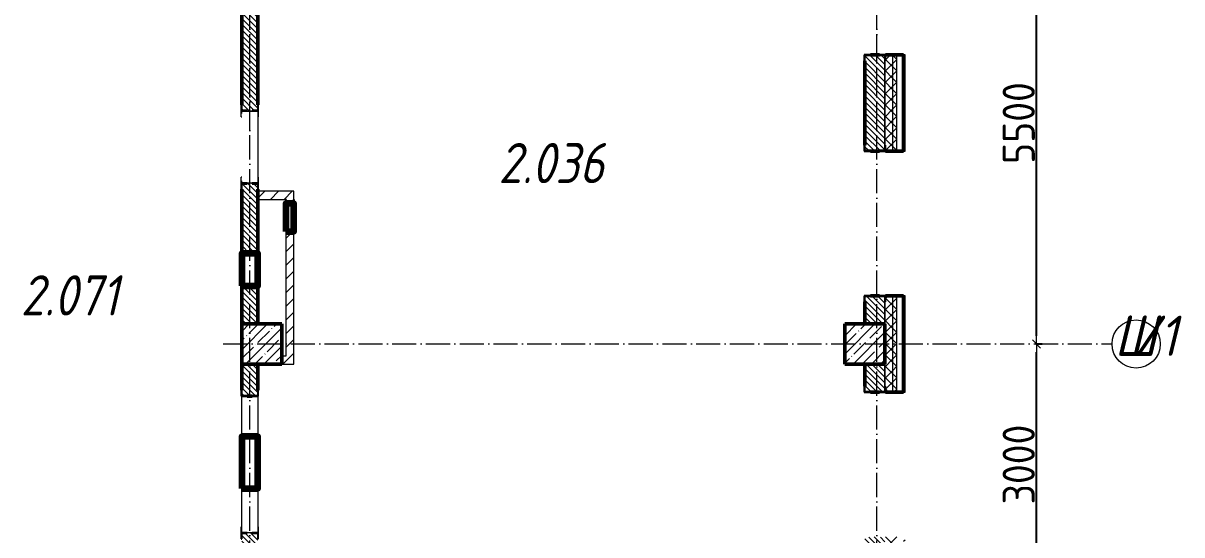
# Model space of a CAD drawing. Header units: millimetres. Extents: x -356862 to 418287, y 0 to 839748.
# Drawn here: x 74940 to 89351, y 493972 to 500340 of the extents above; entities that cross this region are included whole.
import ezdxf

# ---------------------------------------------------------------- set-up
doc = ezdxf.new("R2010")
doc.units = ezdxf.units.MM
doc.linetypes.add('50_200_ШТРИХ_1Т_ш5_п1_п1_', pattern=[700, 500, -100, 0, -100])
for name, color, linetype, lineweight in [('9.7) Заделка 956 шт', 6, 'Continuous', 158), ('A-____-____-DIMS', 7, 'Continuous', 9), ('A-GENM-____-MCUT', 7, 'Continuous', 25), ('A-GENM-____-OTLN', 7, 'Continuous', 9), ('A-GENM-____-OTLN-1', 7, 'Continuous', 25), ('A-WALL-____-MCUT-2', 7, 'Continuous', 50), ('A-WALL-____-MCUT-3', 7, 'Continuous', 9), ('A-WALL-____-PATT-1', 7, 'Continuous', 9), ('A-WALL-FNSH-MCUT-1', 7, 'Continuous', 9), ('I-WALL-____-OTLN', 7, 'Continuous', 9), ('S-COLS-____-MCUT', 7, 'Continuous', 50), ('S-COLS-____-OTLN', 7, 'Continuous', 9), ('S-GRID-____-IDEN', 7, 'Continuous', 9), ('S-GRID-____-OTLN-1', 7, '50_200_ШТРИХ_1Т_ш5_п1_п1_', 9), ('Марки помещений', 7, 'Continuous', 9)]:
    doc.layers.add(name, color=color, linetype=linetype, lineweight=lineweight)
doc.styles.add('ISOCPEUR_I', font='isocpeui.ttf', dxfattribs={"width": 0.9, "height": 2.5})
doc.styles.add('ISOCPEUR_I_3', font='isocpeui.ttf', dxfattribs={"width": 0.85, "height": 2.2})
doc.styles.add('СПДС', font='isocpeur.ttf', dxfattribs={"width": 0.9})
doc.dimstyles.new('Размера А3', dxfattribs={"dimtxt": 200, "dimasz": 100, "dimexe": 70, "dimexo": 100, "dimgap": 20, "dimtad": 1, "dimdec": 0, "dimrnd": 10, "dimzin": 0, "dimdsep": 46, "dimtxsty": 'СПДС', "dimblk": 'ARROWHEAD_6', "dimcen": 1, "dimclrd": 256, "dimclre": 256, "dimclrt": 256, "dimazin": 0, "dimtfac": 1, "dimtdec": 0, "dimtmove": 2, "dimatfit": 3, "dimfxl": 1, "dimtolj": 1, "dimtzin": 0, "dimarcsym": 0})
pattern_1 = [(135, (-15591.663, 459015.94), (-35.35534, -35.35534), [])]
pattern_2 = [(45, (-15591.66, 459015.94), (-84.85281, 84.85281), [])]
pattern_3 = [(45, (-15591.66, 459015.94), (-70.71068, 70.71068), []), (135, (-15591.66, 459015.94), (-70.71068, -70.71068), [])]

# ---------------------------------------------------------------- blocks, each defined once
blk = doc.blocks.new('BSC_Колонна _Прямоугольная - 500х500-V30-АР1_План отверстий 2 этажа в осях 1-64_А-ГГ')
at = {"layer": 'S-COLS-____-OTLN'}
h = blk.add_hatch(dxfattribs=at)
h.set_pattern_fill('FP_59', color=256, style=0, pattern_type=2)
h.set_pattern_definition([(45, (-101000, -37331.04), (-114.04925, 114.04925), []), (45, (-100885.95, -37331.04), (-114.04925, 114.04925), [201.613, -40.323, 3.353, -36.97])])
h.paths.add_polyline_path([(-250, -250), (250, -250), (250, 250), (-250, 250)], flags=0)
at = {"layer": 'S-COLS-____-MCUT'}
for p, q in [((250, 250), (-250, 250)), ((-250, 250), (-250, -250)), ((250, -250), (250, 250)), ((-250, -250), (250, -250))]:
    blk.add_line(p, q, dxfattribs=at)
blk = doc.blocks.new('BSC_Колонна _Прямоугольная - 500х500-V31-АР1_План отверстий 2 этажа в осях 1-64_А-ГГ')
at = {"layer": 'S-COLS-____-OTLN'}
h = blk.add_hatch(dxfattribs=at)
h.set_pattern_fill('FP_60', color=256, style=0, pattern_type=2)
h.set_pattern_definition([(45, (-93500, -37331.04), (-114.04925, 114.04925), []), (45, (-93385.95, -37331.04), (-114.04925, 114.04925), [201.613, -40.323, 3.353, -36.97])])
h.paths.add_polyline_path([(-250, -250), (250, -250), (250, 250), (-250, 250)], flags=0)
at = {"layer": 'S-COLS-____-MCUT'}
for p, q in [((250, 250), (-250, 250)), ((-250, 250), (-250, -250)), ((250, -250), (250, 250)), ((-250, -250), (250, -250))]:
    blk.add_line(p, q, dxfattribs=at)
blk = doc.blocks.new('Фахверк_СКБ_Уголок - 250_2700-27497298-АР1_План отверстий 2 этажа в осях 1-64_А-ГГ')
at = {"layer": 'A-GENM-____-MCUT'}
for p, q in [((200, 181), (125, 181)), ((125, 181), (125, 106)), ((131, 106), (131, 175)), ((131, 175), (200, 175)), ((200, 175), (200, 181)), ((125, 106), (131, 106)), ((131, -6), (125, -6)), ((125, -6), (125, -81)), ((125, -81), (200, -81)), ((131, -75), (131, -6)), ((200, -75), (131, -75)), ((200, -81), (200, -75))]:
    blk.add_line(p, q, dxfattribs=at)
blk = doc.blocks.new('Фахверк_СКБ_Уголок - 200_3960-28268576-АР1_План отверстий 2 этажа в осях 1-64_А-ГГ')
at = {"layer": 'A-GENM-____-MCUT'}
for p, q in [((200, 156), (125, 156)), ((125, 156), (125, 81)), ((131, 81), (131, 150)), ((131, 150), (200, 150)), ((200, 150), (200, 156)), ((125, 81), (131, 81)), ((131, 19), (125, 19)), ((125, 19), (125, -56)), ((131, -50), (131, 19)), ((125, -56), (200, -56)), ((200, -50), (131, -50)), ((200, -56), (200, -50))]:
    blk.add_line(p, q, dxfattribs=at)
blk = doc.blocks.new('154_Стойка_СКБ_Уголок - СМ-2480_200-28346303-АР1_План отверстий 2 этажа в осях 1-64_А-ГГ')
at = {"layer": 'A-GENM-____-MCUT'}
for p, q in [((125, 156), (125, 81)), ((200, 156), (125, 156)), ((131, 81), (131, 150)), ((131, 150), (200, 150)), ((200, 150), (200, 156)), ((125, 81), (131, 81)), ((131, 19), (125, 19)), ((125, 19), (125, -56)), ((131, -50), (131, 19)), ((125, -56), (200, -56)), ((200, -50), (131, -50)), ((200, -56), (200, -50))]:
    blk.add_line(p, q, dxfattribs=at)
blk = doc.blocks.new('Стойка_Влож_Полоса боковая - Полоса-28213942-АР1_План отверстий 2 этажа в осях 1-64_А-ГГ')
at = {"layer": 'A-GENM-____-OTLN'}
for p, q in [((-5, 60), (0, 60)), ((-5, -60), (-5, 60)), ((0, 31), (0, -31)), ((0, -60), (-5, -60))]:
    blk.add_line(p, q, dxfattribs=at)
blk = doc.blocks.new('Стойка_Влож_Уголок_Опорный - Уголок-28213941-АР1_План отверстий 2 этажа в осях 1-64_А-ГГ')
at = {"layer": 'A-GENM-____-OTLN'}
for p, q in [((-212, -6), (-212, 0)), ((0, 0), (0, -6)), ((-212, -75), (-212, -6)), ((-212, -6), (-206, -6)), ((-212, -75), (-206, -75)), ((-6, -6), (0, -6)), ((-6, -75), (0, -75)), ((0, -6), (0, -75))]:
    blk.add_line(p, q, dxfattribs=at)
blk = doc.blocks.new('154_Фахверк_СКБ_Швеллер - Тип_100_3960_зеркало-36793856-АР1_План отверстий 2 этажа в осях 1-64_А-ГГ')
at = {"layer": 'A-GENM-____-MCUT'}
for p, q in [((175, 50), (125, 50)), ((125, 50), (125, -50)), ((128, 47), (175, 47)), ((128, -47), (128, 47)), ((175, 47), (175, 50)), ((125, -50), (175, -50)), ((175, -47), (128, -47)), ((175, -50), (175, -47))]:
    blk.add_line(p, q, dxfattribs=at)
blk = doc.blocks.new('Ось сетки - Круг_Ø6_00__ISO-2_5_0_9K_-25732049-АР1_План отверстий 2 этажа в осях 1-64_А-ГГ')
at = {"layer": 'S-GRID-____-IDEN'}
blk.add_circle((0, 0), 3, dxfattribs=at)
blk = doc.blocks.new('ARROWHEAD_6')
at = {"color": 0, "linetype": 'Continuous'}
for p, q in [((0, 0), (-1, 0)), ((-0.5, -0.5), (0.5, 0.5))]:
    blk.add_line(p, q, dxfattribs=at)
blk = doc.blocks.new('*D4667')
at = {"layer": 'A-____-____-DIMS', "lineweight": -2, "transparency": 16777216}
for p, q in [((87537, 496347), (87613, 496347)), ((87543, 493447), (87543, 496247)), ((87537, 493347), (87613, 493347))]:
    blk.add_line(p, q, dxfattribs=at)
at = {"layer": 'Defpoints', "color": 0, "lineweight": 30, "transparency": 16777216}
for p in [(87437, 496347), (87543, 496347), (87437, 493347)]:
    blk.add_point(p, dxfattribs=at)
at = {"layer": 'A-____-____-DIMS', "lineweight": -2, "transparency": 16777216, "xscale": 100, "yscale": 100, "zscale": 100}
for p, rotation in [((87543, 496347), 90), ((87543, 493347), 270)]:
    blk.add_blockref('ARROWHEAD_6', p, dxfattribs=dict(at, rotation=rotation))
at = {"layer": 'A-____-____-DIMS', "transparency": 16777216, "insert": (87323, 494847), "char_height": 400, "attachment_point": 5, "rotation": 90, "style": 'СПДС'}
blk.add_mtext('\\A1;3000', dxfattribs=at)
blk = doc.blocks.new('*D4668')
at = {"layer": 'A-____-____-DIMS', "lineweight": -2, "transparency": 16777216}
for p, q in [((87537, 501847), (87613, 501847)), ((87543, 496447), (87543, 501747)), ((87537, 496347), (87613, 496347))]:
    blk.add_line(p, q, dxfattribs=at)
at = {"layer": 'Defpoints', "color": 0, "lineweight": 30, "transparency": 16777216}
for p in [(87437, 501847), (87543, 501847), (87437, 496347)]:
    blk.add_point(p, dxfattribs=at)
at = {"layer": 'A-____-____-DIMS', "lineweight": -2, "transparency": 16777216, "xscale": 100, "yscale": 100, "zscale": 100}
for p, rotation in [((87543, 501847), 90), ((87543, 496347), 270)]:
    blk.add_blockref('ARROWHEAD_6', p, dxfattribs=dict(at, rotation=rotation))
at = {"layer": 'A-____-____-DIMS', "transparency": 16777216, "insert": (87323, 499097), "char_height": 400, "attachment_point": 5, "rotation": 90, "style": 'СПДС'}
blk.add_mtext('\\A1;5500', dxfattribs=at)
blk = doc.blocks.new('*D13819')
at = {"layer": 'A-____-____-DIMS', "lineweight": -2, "transparency": 16777216}
for p, q in [((87537, 496347), (87613, 496347)), ((87543, 493447), (87543, 496247)), ((87537, 493347), (87613, 493347))]:
    blk.add_line(p, q, dxfattribs=at)
at = {"layer": 'Defpoints', "color": 0, "transparency": 16777216}
for p in [(87437, 496347), (87543, 496347), (87437, 493347)]:
    blk.add_point(p, dxfattribs=at)
at = {"layer": 'A-____-____-DIMS', "lineweight": -2, "transparency": 16777216, "xscale": 100, "yscale": 100, "zscale": 100}
for p, rotation in [((87543, 496347), 90), ((87543, 493347), 270)]:
    blk.add_blockref('ARROWHEAD_6', p, dxfattribs=dict(at, rotation=rotation))
at = {"layer": 'A-____-____-DIMS', "transparency": 16777216, "insert": (87323, 494847), "char_height": 400, "attachment_point": 5, "rotation": 90, "style": 'СПДС'}
blk.add_mtext('\\A1;3000', dxfattribs=at)
blk = doc.blocks.new('*D13820')
at = {"layer": 'A-____-____-DIMS', "lineweight": -2, "transparency": 16777216}
for p, q in [((87537, 501847), (87613, 501847)), ((87543, 496447), (87543, 501747)), ((87537, 496347), (87613, 496347))]:
    blk.add_line(p, q, dxfattribs=at)
at = {"layer": 'Defpoints', "color": 0, "transparency": 16777216}
for p in [(87437, 501847), (87543, 501847), (87437, 496347)]:
    blk.add_point(p, dxfattribs=at)
at = {"layer": 'A-____-____-DIMS', "lineweight": -2, "transparency": 16777216, "xscale": 100, "yscale": 100, "zscale": 100}
for p, rotation in [((87543, 501847), 90), ((87543, 496347), 270)]:
    blk.add_blockref('ARROWHEAD_6', p, dxfattribs=dict(at, rotation=rotation))
at = {"layer": 'A-____-____-DIMS', "transparency": 16777216, "insert": (87323, 499097), "char_height": 400, "attachment_point": 5, "rotation": 90, "style": 'СПДС'}
blk.add_mtext('\\A1;5500', dxfattribs=at)
blk = doc.blocks.new('*D13989')
at = {"layer": 'A-____-____-DIMS', "lineweight": -2, "transparency": 16777216}
for p, q in [((87537, 496347), (87613, 496347)), ((87543, 493447), (87543, 496247)), ((87537, 493347), (87613, 493347))]:
    blk.add_line(p, q, dxfattribs=at)
at = {"layer": 'Defpoints', "color": 0, "transparency": 16777216}
for p in [(87437, 496347), (87543, 496347), (87437, 493347)]:
    blk.add_point(p, dxfattribs=at)
at = {"layer": 'A-____-____-DIMS', "lineweight": -2, "transparency": 16777216, "xscale": 100, "yscale": 100, "zscale": 100}
for p, rotation in [((87543, 496347), 90), ((87543, 493347), 270)]:
    blk.add_blockref('ARROWHEAD_6', p, dxfattribs=dict(at, rotation=rotation))
at = {"layer": 'A-____-____-DIMS', "transparency": 16777216, "insert": (87323, 494847), "char_height": 400, "attachment_point": 5, "rotation": 90, "style": 'СПДС'}
blk.add_mtext('\\A1;3000', dxfattribs=at)
blk = doc.blocks.new('*D13990')
at = {"layer": 'A-____-____-DIMS', "lineweight": -2, "transparency": 16777216}
for p, q in [((87537, 501847), (87613, 501847)), ((87543, 496447), (87543, 501747)), ((87537, 496347), (87613, 496347))]:
    blk.add_line(p, q, dxfattribs=at)
at = {"layer": 'Defpoints', "color": 0, "transparency": 16777216}
for p in [(87437, 501847), (87543, 501847), (87437, 496347)]:
    blk.add_point(p, dxfattribs=at)
at = {"layer": 'A-____-____-DIMS', "lineweight": -2, "transparency": 16777216, "xscale": 100, "yscale": 100, "zscale": 100}
for p, rotation in [((87543, 501847), 90), ((87543, 496347), 270)]:
    blk.add_blockref('ARROWHEAD_6', p, dxfattribs=dict(at, rotation=rotation))
at = {"layer": 'A-____-____-DIMS', "transparency": 16777216, "insert": (87323, 499097), "char_height": 400, "attachment_point": 5, "rotation": 90, "style": 'СПДС'}
blk.add_mtext('\\A1;5500', dxfattribs=at)
blk = doc.blocks.new('2этаж')
at = {"layer": 'S-GRID-____-OTLN-1', "color": 251, "ltscale": 0.6, "true_color": 0x636466}
for p, q in [((77758.3, 498997), (77758.3, 549908.8)), ((85558.3, 498997), (85558.3, 549908.8)), ((77758.3, 454533.3), (77758.3, 508896.9)), ((85558.3, 454533.3), (85558.3, 508896.9)), ((77429.6, 496347), (88482.7, 496347))]:
    blk.add_line(p, q, dxfattribs=at)
at = {"layer": 'S-GRID-____-IDEN', "char_height": 500, "attachment_point": 1, "style": 'ISOCPEUR_I'}
for s, insert, width in [('\\fISOCPEUR|b0|i1|c204|p34|;\\W.9;Ш', (88513.7, 496699.4), 281.392), ('/1', (88745.9, 496699.4), 346.329)]:
    blk.add_mtext(s, dxfattribs=dict(at, insert=insert, width=width))
at = {"layer": 'A-____-____-DIMS'}
for base, p1, p2, picture, middle in [((87542.6, 501847), (87436.5, 496347), (87436.5, 501847), '*D4668', (87322.6, 499097)), ((87542.6, 496347), (87436.5, 493347), (87436.5, 496347), '*D4667', (87322.6, 494847))]:
    dim = blk.add_linear_dim(base=base, p1=p1, p2=p2, angle=90, dimstyle='Размера А3', override={"dimtxt": 400}, dxfattribs=at)
    dim.commit()
    dim.dimension.update_dxf_attribs({"geometry": picture, "text_midpoint": middle})

msp = doc.modelspace()

# ---------------------------------------------------------------- hatches: boundary and pattern name
at = {"layer": 'A-WALL-____-PATT-1'}
h = msp.add_hatch(dxfattribs=at)
h.set_pattern_fill('FP_1', color=256, style=0, pattern_type=2)
h.set_pattern_definition(pattern_3)
h.paths.add_polyline_path([(85758.3366, 456996.983), (85758.3366, 457946.983), (85664.3366, 457946.983), (85664.3366, 457871.983), (85658.3366, 457871.983), (85658.3366, 456996.983)], flags=0)
h.paths.add_polyline_path([(85664.3366, 459746.983), (85758.3366, 459746.983), (85758.3366, 460946.983), (85664.3366, 460946.983), (85664.3366, 460871.983), (85658.3366, 460871.983), (85658.3366, 459821.983), (85664.3366, 459821.983), (85664.3366, 459751.8495)], flags=0)
h.paths.add_polyline_path([(85664.3366, 462746.983), (85758.3366, 462746.983), (85758.3366, 463946.983), (85664.3366, 463946.983), (85664.3366, 463871.983), (85658.3366, 463871.983), (85658.3366, 462821.983), (85664.3366, 462821.983), (85664.3366, 462752.983)], flags=0)
h.paths.add_polyline_path([(85758.3366, 465746.983), (85758.3366, 466946.983), (85664.3366, 466946.983), (85664.3366, 466871.983), (85658.3366, 466871.983), (85658.3366, 465821.983), (85664.3366, 465821.983), (85664.3366, 465746.983)], flags=0)
h.paths.add_polyline_path([(85758.3366, 468746.983), (85758.3366, 469946.983), (85664.3366, 469946.983), (85664.3366, 469871.983), (85658.3366, 469871.983), (85658.3366, 468821.983), (85664.3366, 468821.983), (85664.3366, 468746.983)], flags=0)
h.paths.add_polyline_path([(85758.3366, 471746.983), (85758.3366, 472946.983), (85664.3366, 472946.983), (85664.3366, 472871.983), (85658.3366, 472871.983), (85658.3366, 471821.983), (85664.3366, 471821.983), (85664.3366, 471746.983)], flags=0)
h.paths.add_polyline_path([(85664.3366, 474746.983), (85758.3366, 474746.983), (85758.3366, 475946.983), (85664.3366, 475946.983), (85664.3366, 475871.983), (85658.3366, 475871.983), (85658.3366, 474821.983), (85664.3366, 474821.983), (85664.3366, 474752.983)], flags=0)
h.paths.add_polyline_path([(85664.3366, 477746.983), (85758.3366, 477746.983), (85758.3366, 478946.983), (85664.3366, 478946.983), (85664.3366, 478871.983), (85658.3366, 478871.983), (85658.3366, 477821.983), (85664.3366, 477821.983), (85664.3366, 477752.983)], flags=0)
h.paths.add_polyline_path([(85758.3366, 483746.983), (85758.3366, 484946.983), (85664.3366, 484946.983), (85664.3366, 484871.983), (85658.3366, 484871.983), (85658.3366, 483821.983), (85664.3366, 483821.983), (85664.3366, 483746.983)], flags=0)
h.paths.add_polyline_path([(85664.3366, 486746.983), (85758.3366, 486746.983), (85758.3366, 487946.983), (85664.3366, 487946.983), (85664.3366, 487871.983), (85658.3366, 487871.983), (85658.3366, 486821.983), (85664.3366, 486821.983), (85664.3366, 486752.983)], flags=0)
h.paths.add_polyline_path([(85664.3366, 489746.983), (85758.3366, 489746.983), (85758.3366, 490946.983), (85664.3366, 490946.983), (85664.3366, 490871.983), (85658.3366, 490871.983), (85658.3366, 489821.983), (85664.3366, 489821.983), (85664.3366, 489752.983)], flags=0)
h.paths.add_polyline_path([(85758.3366, 492746.983), (85758.3366, 493946.983), (85664.3366, 493946.983), (85664.3366, 493871.983), (85658.3366, 493871.983), (85658.3366, 492821.983), (85664.3366, 492821.983), (85664.3366, 492746.983)], flags=0)
h.paths.add_polyline_path([(85664.3366, 495746.983), (85758.3366, 495746.983), (85758.3366, 496946.983), (85664.3366, 496946.983), (85664.3366, 496871.983), (85658.3366, 496871.983), (85658.3366, 495821.983), (85664.3366, 495821.983), (85664.3366, 495752.983)], flags=0)
h.paths.add_polyline_path([(85758.3366, 498746.983), (85758.3366, 499946.983), (85664.3366, 499946.983), (85664.3366, 499871.983), (85658.3366, 499871.983), (85658.3366, 498821.983), (85664.3366, 498821.983), (85664.3366, 498746.983)], flags=0)
h.paths.add_polyline_path([(85664.3366, 504746.983), (85758.3366, 504746.983), (85758.3366, 505811.983), (85658.3366, 505811.983), (85658.3366, 504821.983), (85664.3366, 504821.983), (85664.3366, 504752.983)], flags=0)
h = msp.add_hatch(dxfattribs=at)
h.set_pattern_fill('FP_1', color=256, style=0, pattern_type=2)
h.set_pattern_definition(pattern_3)
h.paths.add_polyline_path([(85758.3366, 456946.983), (85808.3366, 456946.983), (85808.3366, 457946.983), (85758.3366, 457946.983), (85758.3366, 456996.983)], flags=0)
h.paths.add_polyline_path([(85758.3366, 459746.983), (85808.3366, 459746.983), (85808.3366, 460946.983), (85758.3366, 460946.983), (85758.3366, 459751.8495)], flags=0)
h.paths.add_polyline_path([(85808.3366, 462746.983), (85808.3366, 463946.983), (85758.3366, 463946.983), (85758.3366, 462746.983)], flags=0)
h.paths.add_polyline_path([(85758.3366, 465746.983), (85808.3366, 465746.983), (85808.3366, 466946.983), (85758.3366, 466946.983), (85758.3366, 465771.8075)], flags=0)
h.paths.add_polyline_path([(85758.3366, 468746.983), (85808.3366, 468746.983), (85808.3366, 469946.983), (85758.3366, 469946.983), (85758.3366, 469211.7835)], flags=0)
h.paths.add_polyline_path([(85808.3366, 471746.983), (85808.3366, 472946.983), (85758.3366, 472946.983), (85758.3366, 471746.983)], flags=0)
h.paths.add_polyline_path([(85758.3366, 474746.983), (85808.3366, 474746.983), (85808.3366, 475946.983), (85758.3366, 475946.983), (85758.3366, 475231.7415)], flags=0)
h.paths.add_polyline_path([(85758.3366, 477746.983), (85808.3366, 477746.983), (85808.3366, 478946.983), (85758.3366, 478946.983), (85758.3366, 478671.7174)], flags=0)
h.paths.add_polyline_path([(85808.3366, 483746.983), (85808.3366, 484946.983), (85758.3366, 484946.983), (85758.3366, 483746.983)], flags=0)
h.paths.add_polyline_path([(85808.3366, 486746.983), (85808.3366, 487946.983), (85758.3366, 487946.983), (85758.3366, 486746.983)], flags=0)
h.paths.add_polyline_path([(85808.3366, 489746.983), (85808.3366, 490946.983), (85758.3366, 490946.983), (85758.3366, 489746.983)], flags=0)
h.paths.add_polyline_path([(85808.3366, 492746.983), (85808.3366, 493946.983), (85758.3366, 493946.983), (85758.3366, 492746.983)], flags=0)
h.paths.add_polyline_path([(85758.3366, 495746.983), (85808.3366, 495746.983), (85808.3366, 496946.983), (85758.3366, 496946.983), (85758.3366, 495871.5974)], flags=0)
h.paths.add_polyline_path([(85808.3366, 498746.983), (85808.3366, 499946.983), (85758.3366, 499946.983), (85758.3366, 498746.983)], flags=0)
h.paths.add_polyline_path([(85758.3366, 504746.983), (85808.3366, 504746.983), (85808.3366, 505811.983), (85758.3366, 505811.983), (85758.3366, 505331.5313)], flags=0)
h = msp.add_hatch(dxfattribs=at)
h.set_pattern_fill('FP_3', color=256, style=0, pattern_type=2)
h.set_pattern_definition([(45, (-15591.66, 459015.94), (-85.53659, 85.53659), []), (45, (-15534.64, 459015.94), (-85.53659, 85.53659), [])])
h.paths.add_polyline_path([(85888.3366, 456846.983), (85908.3366, 456846.983), (85908.3366, 457946.983), (85888.3366, 457946.983), (85888.3366, 456866.983)], flags=0)
h.paths.add_polyline_path([(85908.3366, 459746.983), (85908.3366, 460946.983), (85888.3366, 460946.983), (85888.3366, 459746.983)], flags=0)
h.paths.add_polyline_path([(85908.3366, 462746.983), (85908.3366, 463946.983), (85888.3366, 463946.983), (85888.3366, 462746.983)], flags=0)
h.paths.add_polyline_path([(85908.3366, 465746.983), (85908.3366, 466946.983), (85888.3366, 466946.983), (85888.3366, 465746.983)], flags=0)
h.paths.add_polyline_path([(85888.3366, 468746.983), (85908.3366, 468746.983), (85908.3366, 469946.983), (85888.3366, 469946.983), (85888.3366, 469211.7835)], flags=0)
h.paths.add_polyline_path([(85888.3366, 471746.983), (85908.3366, 471746.983), (85908.3366, 472946.983), (85888.3366, 472946.983), (85888.3366, 471791.7655)], flags=0)
h.paths.add_polyline_path([(85888.3366, 474746.983), (85908.3366, 474746.983), (85908.3366, 475946.983), (85888.3366, 475946.983), (85888.3366, 475231.7415)], flags=0)
h.paths.add_polyline_path([(85888.3366, 477746.983), (85908.3366, 477746.983), (85908.3366, 478946.983), (85888.3366, 478946.983), (85888.3366, 478671.7174)], flags=0)
h.paths.add_polyline_path([(85908.3366, 483746.983), (85908.3366, 484946.983), (85888.3366, 484946.983), (85888.3366, 483746.983)], flags=0)
h.paths.add_polyline_path([(85888.3366, 486746.983), (85908.3366, 486746.983), (85908.3366, 487946.983), (85888.3366, 487946.983), (85888.3366, 487271.6574)], flags=0)
h.paths.add_polyline_path([(85888.3366, 489746.983), (85908.3366, 489746.983), (85908.3366, 490946.983), (85888.3366, 490946.983), (85888.3366, 490711.6334)], flags=0)
h.paths.add_polyline_path([(85888.3366, 492746.983), (85908.3366, 492746.983), (85908.3366, 493946.983), (85888.3366, 493946.983), (85888.3366, 493291.6154)], flags=0)
h.paths.add_polyline_path([(85908.3366, 495746.983), (85908.3366, 496946.983), (85888.3366, 496946.983), (85888.3366, 495746.983)], flags=0)
h.paths.add_polyline_path([(85888.3366, 498746.983), (85908.3366, 498746.983), (85908.3366, 499946.983), (85888.3366, 499946.983), (85888.3366, 499311.5733)], flags=0)
h.paths.add_polyline_path([(85908.3366, 504746.983), (85908.3366, 505811.983), (85888.3366, 505811.983), (85888.3366, 504746.983)], flags=0)
h = msp.add_hatch(dxfattribs=at)
h.set_pattern_fill('FP_6', color=256, style=0, pattern_type=2)
h.set_pattern_definition(pattern_1)
h.paths.add_polyline_path([(77658.3366, 496596.983), (77858.3366, 496596.983), (77858.3366, 497071.983), (77658.3366, 497071.983)], flags=0)
h.paths.add_polyline_path([(77858.3366, 497471.983), (77858.3366, 498340.983), (77789.3366, 498340.983), (77789.3366, 498346.983), (77727.3366, 498346.983), (77727.3366, 498340.983), (77658.3366, 498340.983), (77658.3366, 497471.983), (77771.2399, 497471.983)], flags=0)
h.paths.add_polyline_path([(77727.3366, 499246.983), (77789.3366, 499246.983), (77789.3366, 499252.983), (77858.3366, 499252.983), (77858.3366, 501446.983), (77658.3366, 501446.983), (77658.3366, 499252.983), (77727.3366, 499252.983)], flags=0)
h = msp.add_hatch(dxfattribs=at)
h.set_pattern_fill('FP_6', color=256, style=0, pattern_type=2)
h.set_pattern_definition(pattern_1)
h.paths.add_polyline_path([(85589.3366, 496596.983), (85658.3366, 496596.983), (85658.3366, 496940.983), (85589.3366, 496940.983), (85589.3366, 496946.983), (85477.3366, 496946.983), (85477.3366, 496940.983), (85408.3366, 496940.983), (85408.3366, 496596.983), (85477.3366, 496596.983)], flags=0)
h.paths.add_polyline_path([(85477.3366, 498746.983), (85589.3366, 498746.983), (85589.3366, 498752.983), (85658.3366, 498752.983), (85658.3366, 499940.983), (85589.3366, 499940.983), (85589.3366, 499946.983), (85477.3366, 499946.983), (85477.3366, 499940.983), (85408.3366, 499940.983), (85408.3366, 498752.983), (85477.3366, 498752.983)], flags=0)
h = msp.add_hatch(dxfattribs=at)
h.set_pattern_fill('FP_4', color=256, style=0, pattern_type=2)
h.set_pattern_definition(pattern_2)
h.paths.add_polyline_path([(78308.3366, 498146.983), (78308.3366, 498246.983), (77858.3366, 498246.983), (77858.3366, 498146.983), (78305.3366, 498146.983)], flags=0)
h = msp.add_hatch(dxfattribs=at)
h.set_pattern_fill('FP_4', color=256, style=0, pattern_type=2)
h.set_pattern_definition(pattern_2)
h.paths.add_polyline_path([(78208.3366, 496196.983), (78308.3366, 496196.983), (78308.3366, 497746.983), (78208.3366, 497746.983), (78208.3366, 497591.5853)], flags=0)
h.paths.add_polyline_path([(78305.3366, 498099.983), (78305.3366, 498146.983), (78211.3366, 498146.983), (78211.3366, 498099.983)], flags=0)
h = msp.add_hatch(dxfattribs=at)
h.set_pattern_fill('FP_4', color=256, style=0, pattern_type=2)
h.set_pattern_definition(pattern_2)
h.paths.add_polyline_path([(78308.3366, 496096.983), (78308.3366, 496196.983), (78158.3366, 496196.983), (78158.3366, 496096.983)], flags=0)
h = msp.add_hatch(dxfattribs=at)
h.set_pattern_fill('FP_6', color=256, style=0, pattern_type=2)
h.set_pattern_definition(pattern_1)
h.paths.add_polyline_path([(77858.3366, 493596.983), (77858.3366, 493990.983), (77789.3366, 493990.983), (77789.3366, 493996.983), (77727.3366, 493996.983), (77727.3366, 493990.983), (77658.3366, 493990.983), (77658.3366, 493596.983), (77818.3366, 493596.983)], flags=0)
h.paths.add_polyline_path([(77789.3366, 495696.983), (77789.3366, 495702.983), (77858.3366, 495702.983), (77858.3366, 496096.983), (77658.3366, 496096.983), (77658.3366, 495702.983), (77727.3366, 495702.983), (77727.3366, 495696.983)], flags=0)
h = msp.add_hatch(dxfattribs=at)
h.set_pattern_fill('FP_6', color=256, style=0, pattern_type=2)
h.set_pattern_definition(pattern_1)
h.paths.add_polyline_path([(85589.3366, 493596.983), (85658.3366, 493596.983), (85658.3366, 493940.983), (85589.3366, 493940.983), (85589.3366, 493946.983), (85477.3366, 493946.983), (85477.3366, 493940.983), (85408.3366, 493940.983), (85408.3366, 493596.983)], flags=0)
h.paths.add_polyline_path([(85589.3366, 495746.983), (85589.3366, 495752.983), (85658.3366, 495752.983), (85658.3366, 496096.983), (85408.3366, 496096.983), (85408.3366, 495752.983), (85477.3366, 495752.983), (85477.3366, 495746.983)], flags=0)

# ---------------------------------------------------------------- linework, layer by layer
at = {"layer": '9.7) Заделка 956 шт'}
for points in [[(78208.3366, 497746.983), (78308.3366, 497746.983), (78308.3366, 498096.983), (78208.3366, 498096.983)], [(77658.3366, 497071.983), (77858.3366, 497071.983), (77858.3366, 497471.983), (77658.3366, 497471.983)], [(77658.3366, 494546.983), (77858.3366, 494546.983), (77858.3366, 495196.983), (77658.3366, 495196.983)]]:
    msp.add_lwpolyline(points, close=True, dxfattribs=at)
at = {"layer": 'A-WALL-____-MCUT-2'}
for p, q in [((77658.3366, 501446.983), (77658.3366, 499321.983)), ((77858.3366, 499321.983), (77858.3366, 501446.983)), ((85589.3366, 499946.983), (85477.3366, 499946.983)), ((85888.3366, 499946.983), (85664.3366, 499946.983)), ((85888.3366, 498746.983), (85888.3366, 499946.983)), ((85408.3366, 499871.983), (85408.3366, 498821.983)), ((85477.3366, 498746.983), (85589.3366, 498746.983)), ((85664.3366, 498746.983), (85888.3366, 498746.983)), ((77658.3366, 498271.983), (77658.3366, 497471.983)), ((77858.3366, 497471.983), (77858.3366, 498271.983)), ((77658.3366, 497071.983), (77658.3366, 496596.983)), ((77858.3366, 496596.983), (77858.3366, 497071.983)), ((85589.3366, 496946.983), (85477.3366, 496946.983)), ((85888.3366, 496946.983), (85664.3366, 496946.983)), ((85888.3366, 495746.983), (85888.3366, 496946.983)), ((85408.3366, 496871.983), (85408.3366, 496596.983)), ((77658.3366, 496096.983), (77658.3366, 495771.983)), ((77858.3366, 495771.983), (77858.3366, 496096.983)), ((85408.3366, 496096.983), (85408.3366, 495821.983)), ((85477.3366, 495746.983), (85589.3366, 495746.983)), ((85664.3366, 495746.983), (85888.3366, 495746.983)), ((77727.3366, 495696.983), (77789.3366, 495696.983))]:
    msp.add_line(p, q, dxfattribs=at)
at = {"layer": 'A-WALL-____-MCUT-3'}
for p, q in [((85758.3366, 498746.983), (85758.3366, 499946.983)), ((85808.3366, 498746.983), (85808.3366, 499946.983)), ((85658.3366, 498821.983), (85658.3366, 499871.983)), ((85658.3366, 499871.983), (85658.3366, 498821.983)), ((85758.3366, 495746.983), (85758.3366, 496946.983)), ((85808.3366, 495746.983), (85808.3366, 496946.983)), ((85658.3366, 496596.983), (85658.3366, 496871.983)), ((85658.3366, 496871.983), (85658.3366, 496596.983)), ((85658.3366, 495821.983), (85658.3366, 496096.983)), ((85658.3366, 496096.983), (85658.3366, 495821.983))]:
    msp.add_line(p, q, dxfattribs=at)
at = {"layer": 'A-WALL-FNSH-MCUT-1'}
for p, q in [((85908.3366, 499946.983), (85888.3366, 499946.983)), ((85888.3366, 499946.983), (85888.3366, 498746.983)), ((85908.3366, 498746.983), (85908.3366, 499946.983)), ((85888.3366, 498746.983), (85908.3366, 498746.983)), ((78308.3366, 498246.983), (77858.3366, 498246.983)), ((78308.3366, 498146.983), (78308.3366, 498246.983)), ((77858.3366, 498146.983), (78208.3366, 498146.983)), ((78208.3366, 497746.983), (78208.3366, 496196.983)), ((78308.3366, 496096.983), (78308.3366, 497746.983)), ((85908.3366, 496946.983), (85888.3366, 496946.983)), ((85888.3366, 496946.983), (85888.3366, 495746.983)), ((85908.3366, 495746.983), (85908.3366, 496946.983)), ((78208.3366, 496196.983), (78158.3366, 496196.983)), ((78158.3366, 496096.983), (78308.3366, 496096.983)), ((85888.3366, 495746.983), (85908.3366, 495746.983))]:
    msp.add_line(p, q, dxfattribs=at)
at = {"layer": 'I-WALL-____-OTLN'}
for p, q in [((77658.3366, 499216.983), (77658.3366, 499246.983)), ((77858.3366, 499246.983), (77858.3366, 498346.983)), ((77658.3366, 498346.983), (77658.3366, 498376.983)), ((77658.3366, 495196.983), (77658.3366, 495696.983)), ((77858.3366, 495696.983), (77858.3366, 495196.983)), ((77658.3366, 493996.983), (77658.3366, 494546.983)), ((77858.3366, 494546.983), (77858.3366, 493996.983))]:
    msp.add_line(p, q, dxfattribs=at)
at = {"layer": 'S-GRID-____-OTLN-1', "color": 251, "ltscale": 0.6, "true_color": 0x636466}
for p, q in [((77758.3366, 498996.983), (77758.3366, 549908.7924)), ((77758.3366, 498996.983), (77758.3366, 549908.7924)), ((85558.3366, 498996.983), (85558.3366, 549908.7924)), ((85558.3366, 498996.983), (85558.3366, 549908.7924)), ((77758.3366, 454533.3346), (77758.3366, 508896.9006)), ((77758.3366, 454533.3346), (77758.3366, 508896.9006)), ((85558.3366, 454533.3346), (85558.3366, 508896.9006)), ((85558.3366, 454533.3346), (85558.3366, 508896.9006)), ((77429.601, 496346.983), (88482.7432, 496346.983)), ((77429.601, 496346.983), (88482.7432, 496346.983))]:
    msp.add_line(p, q, dxfattribs=at)

# ---------------------------------------------------------------- block references
at = {"color": 18, "true_color": 0x000000}
msp.add_blockref('2этаж', (0, 0), dxfattribs=at)
for name, p, rotation in [('Стойка_Влож_Уголок_Опорный - Уголок-28213941-АР1_План отверстий 2 этажа в осях 1-64_А-ГГ', (77652.3366, 493996.983), 180), ('Стойка_Влож_Полоса боковая - Полоса-28213942-АР1_План отверстий 2 этажа в осях 1-64_А-ГГ', (77758.3366, 493996.983), 269.9999999999999), ('154_Стойка_СКБ_Уголок - СМ-2480_200-28346303-АР1_План отверстий 2 этажа в осях 1-64_А-ГГ', (77708.3366, 494121.983), 269.9999999999999)]:
    msp.add_blockref(name, p, dxfattribs=dict(rotation=rotation))
at = {"layer": 'A-GENM-____-OTLN'}
msp.add_blockref('Стойка_Влож_Уголок_Опорный - Уголок-28213941-АР1_План отверстий 2 этажа в осях 1-64_А-ГГ', (77864.3366, 499246.983), dxfattribs=at)
for name, p, rotation in [('Стойка_Влож_Полоса боковая - Полоса-28213942-АР1_План отверстий 2 этажа в осях 1-64_А-ГГ', (77758.3366, 499246.983), 89.99999999999991), ('Стойка_Влож_Уголок_Опорный - Уголок-28213941-АР1_План отверстий 2 этажа в осях 1-64_А-ГГ', (77652.3366, 498346.983), 180), ('Стойка_Влож_Полоса боковая - Полоса-28213942-АР1_План отверстий 2 этажа в осях 1-64_А-ГГ', (77758.3366, 498346.983), 269.9999999999999)]:
    msp.add_blockref(name, p, dxfattribs=dict(at, rotation=rotation))
at = {"layer": 'A-GENM-____-OTLN-1'}
for name, p, rotation in [('Фахверк_СКБ_Уголок - 250_2700-27497298-АР1_План отверстий 2 этажа в осях 1-64_А-ГГ', (85483.3366, 500071.983), 269.9999999999999), ('154_Стойка_СКБ_Уголок - СМ-2480_200-28346303-АР1_План отверстий 2 этажа в осях 1-64_А-ГГ', (77808.3366, 499121.983), 89.9999999999999), ('Фахверк_СКБ_Уголок - 250_2700-27497298-АР1_План отверстий 2 этажа в осях 1-64_А-ГГ', (85583.3366, 498621.983), 89.9999999999999), ('154_Стойка_СКБ_Уголок - СМ-2480_200-28346303-АР1_План отверстий 2 этажа в осях 1-64_А-ГГ', (77708.3366, 498471.983), 269.9999999999999), ('154_Фахверк_СКБ_Швеллер - Тип_100_3960_зеркало-36793856-АР1_План отверстий 2 этажа в осях 1-64_А-ГГ', (78258.3366, 497971.983), 89.99999999999659), ('Фахверк_СКБ_Уголок - 250_2700-27497298-АР1_План отверстий 2 этажа в осях 1-64_А-ГГ', (85483.3366, 497071.983), 269.9999999999999), ('Фахверк_СКБ_Уголок - 200_3960-28268576-АР1_План отверстий 2 этажа в осях 1-64_А-ГГ', (77808.3366, 495571.983), 89.9999999999999), ('Фахверк_СКБ_Уголок - 250_2700-27497298-АР1_План отверстий 2 этажа в осях 1-64_А-ГГ', (85583.3366, 495621.983), 89.9999999999999)]:
    msp.add_blockref(name, p, dxfattribs=dict(at, rotation=rotation))
at = {"layer": 'S-COLS-____-OTLN'}
for name, p in [('BSC_Колонна _Прямоугольная - 500х500-V31-АР1_План отверстий 2 этажа в осях 1-64_А-ГГ', (77908.3366, 496346.983)), ('BSC_Колонна _Прямоугольная - 500х500-V30-АР1_План отверстий 2 этажа в осях 1-64_А-ГГ', (85408.3366, 496346.983))]:
    msp.add_blockref(name, p, dxfattribs=at)
at = {"layer": 'S-GRID-____-IDEN', "xscale": 99.99999999999993, "yscale": 99.99999999999993, "zscale": 99.99999999999993, "rotation": 269.9999999999995}
msp.add_blockref('Ось сетки - Круг_Ø6_00__ISO-2_5_0_9K_-25732049-АР1_План отверстий 2 этажа в осях 1-64_А-ГГ', (88782.7432, 496346.983), dxfattribs=at)

# ---------------------------------------------------------------- texts
at = {"layer": 'A-____-____-DIMS', "char_height": 400, "attachment_point": 5, "rotation": 90, "style": 'СПДС'}
for s, insert in [('\\A1;5500', (87322.5781, 499096.983)), ('\\A1;5500', (87322.5781, 499096.983)), ('\\A1;3000', (87322.5781, 494846.983)), ('\\A1;3000', (87322.5781, 494846.983))]:
    msp.add_mtext(s, dxfattribs=dict(at, insert=insert))
at = {"layer": 'S-GRID-____-IDEN', "char_height": 500, "attachment_point": 1, "style": 'ISOCPEUR_I'}
for s, insert, width in [('\\fISOCPEUR|b0|i1|c204|p34|;\\W.9;Ш', (88513.6865, 496699.4072), 281.392312), ('\\fISOCPEUR|b0|i1|c204|p34|;\\W.9;Ш', (88513.6865, 496699.4072), 281.392312), ('/1', (88745.8584, 496699.4072), 346.329), ('/1', (88745.8584, 496699.4072), 346.329)]:
    msp.add_mtext(s, dxfattribs=dict(at, insert=insert, width=width))
at = {"layer": 'Марки помещений', "char_height": 500, "attachment_point": 1, "style": 'ISOCPEUR_I_3'}
for s, insert, width in [('2.036', (80852.0058, 498848.6369), 785.65375), ('2.071', (74909.7299, 497202.3802), 737.5525)]:
    msp.add_mtext(s, dxfattribs=dict(at, insert=insert, width=width))

# ---------------------------------------------------------------- dimensions: what is measured, and where the dimension line sits
at = {"layer": 'A-____-____-DIMS'}
for base, p1, p2, picture, middle in [((87542.5781, 501846.983), (87436.5121, 496346.983), (87436.5121, 501846.983), '*D13820', (87322.5781, 499096.983)), ((87542.5781, 501846.983), (87436.5121, 496346.983), (87436.5121, 501846.983), '*D13990', (87322.5781, 499096.983)), ((87542.5781, 496346.983), (87436.5121, 493346.983), (87436.5121, 496346.983), '*D13819', (87322.5781, 494846.983)), ((87542.5781, 496346.983), (87436.5121, 493346.983), (87436.5121, 496346.983), '*D13989', (87322.5781, 494846.983))]:
    dim = msp.add_linear_dim(base=base, p1=p1, p2=p2, angle=90, dimstyle='Размера А3', override={"dimtxt": 400}, dxfattribs=at)
    dim.commit()
    dim.dimension.update_dxf_attribs({"geometry": picture, "text_midpoint": middle})

doc.saveas('drawing.dxf')
